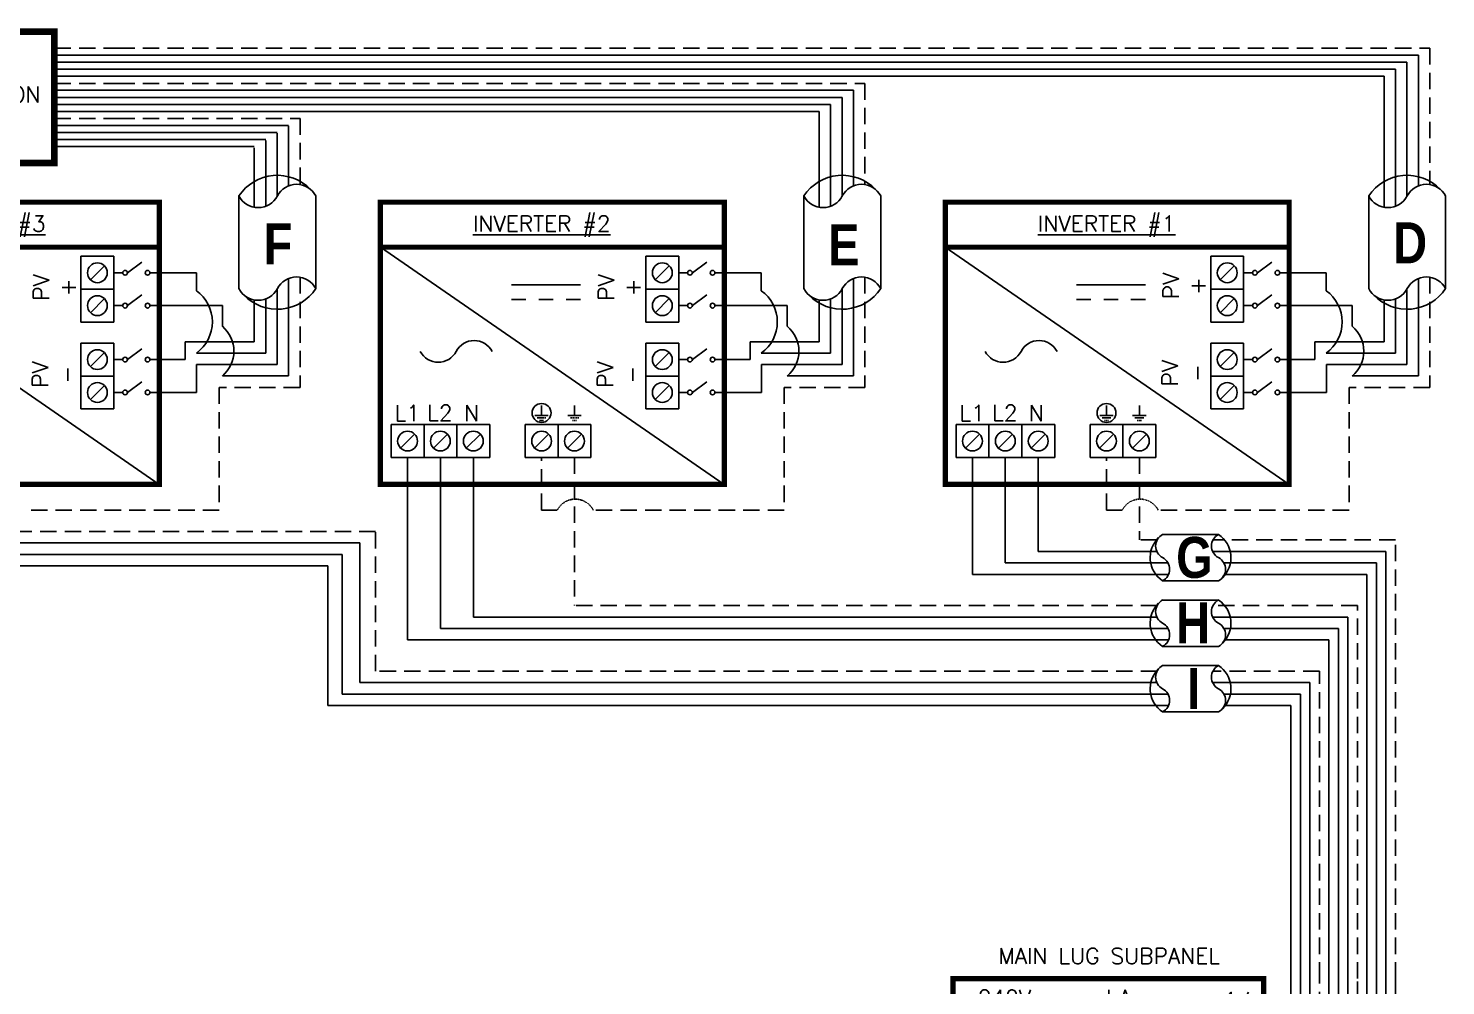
# Model space of a CAD drawing. Header units: feet. Extents: x 9659 to 10416, y 21611 to 22140.
# Drawn here: x 10088.9 to 10413.7, y 21896.1 to 22115.5 of the extents above; entities that cross this region are included whole.
import ezdxf

# ---------------------------------------------------------------- set-up
doc = ezdxf.new("R2010")
doc.units = ezdxf.units.FT
doc.header["$MEASUREMENT"] = 0
doc.linetypes.add('HIDDEN', pattern=[0.375, 0.25, -0.125])
for name, color, linetype in [('ONE LINE BLOCKS', 7, 'Continuous'), ('TABLES', 7, 'Continuous'), ('TEXT', 7, 'Continuous'), ('Z - TITLEBLOCK TXT', 7, 'Continuous')]:
    doc.layers.add(name, color=color, linetype=linetype)
doc.styles.add('ONE LINE TXT', font='techb___.ttf')
doc.styles.get("Standard").update_dxf_attribs({"font": 'simplex.shx'})

# ---------------------------------------------------------------- blocks, each defined once
blk = doc.blocks.new('6x6box')
at = {"lineweight": 50, "const_width": 1.53}
blk.add_lwpolyline([(30.1, 0), (0, 0), (0, 30.1), (30.1, 30.1)], close=True, dxfattribs=at)
at = {"color": 1, "insert": (15.24, 15.71), "char_height": 3.6576, "width": 0.4767, "attachment_point": 5}
blk.add_mtext('6"x6"  JUNCTION BOX  ', dxfattribs=at)
blk = doc.blocks.new('3inverterSub')
at = {"layer": 'ONE LINE BLOCKS', "linetype": 'Continuous'}
h = blk.add_hatch(color=1, dxfattribs=at)
h.dxf.hatch_style = 1
edge = h.paths.add_edge_path()
edge.add_arc((40.28, 75.29), 0.291, 0, 360)
h = blk.add_hatch(color=1, dxfattribs=at)
h.dxf.hatch_style = 1
edge = h.paths.add_edge_path()
edge.add_arc((46.96, 75.29), 0.291, 0, 360)
h = blk.add_hatch(color=1, dxfattribs=at)
h.dxf.hatch_style = 1
edge = h.paths.add_edge_path()
edge.add_arc((40.28, 71.91), 0.291, 0, 360)
h = blk.add_hatch(color=1, dxfattribs=at)
h.dxf.hatch_style = 1
edge = h.paths.add_edge_path()
edge.add_arc((46.96, 71.91), 0.291, 0, 360)
h = blk.add_hatch(color=1, dxfattribs=at)
h.dxf.hatch_style = 1
edge = h.paths.add_edge_path()
edge.add_arc((40.28, 60.73), 0.291, 0, 360)
h = blk.add_hatch(color=1, dxfattribs=at)
h.dxf.hatch_style = 1
edge = h.paths.add_edge_path()
edge.add_arc((46.96, 60.73), 0.291, 0, 360)
h = blk.add_hatch(color=1, dxfattribs=at)
h.dxf.hatch_style = 1
edge = h.paths.add_edge_path()
edge.add_arc((40.28, 57.35), 0.291, 0, 360)
h = blk.add_hatch(color=1, dxfattribs=at)
h.dxf.hatch_style = 1
edge = h.paths.add_edge_path()
edge.add_arc((46.96, 57.35), 0.291, 0, 360)
h = blk.add_hatch(color=1, dxfattribs=at)
h.dxf.hatch_style = 1
edge = h.paths.add_edge_path()
edge.add_arc((40.28, 46.17), 0.291, 0, 360)
h = blk.add_hatch(color=1, dxfattribs=at)
h.dxf.hatch_style = 1
edge = h.paths.add_edge_path()
edge.add_arc((46.96, 46.17), 0.291, 0, 360)
h = blk.add_hatch(color=1, dxfattribs=at)
h.dxf.hatch_style = 1
edge = h.paths.add_edge_path()
edge.add_arc((40.28, 42.79), 0.291, 0, 360)
h = blk.add_hatch(color=1, dxfattribs=at)
h.dxf.hatch_style = 1
edge = h.paths.add_edge_path()
edge.add_arc((46.96, 42.79), 0.291, 0, 360)
at = {"color": 7, "linetype": 'Continuous'}
for p, q in [((85.47, 91.47), (85.47, 75.29)), ((94.17, 91.47), (94.17, 60.73)), ((102.87, 91.47), (102.87, 46.17)), ((36.09, 75.29), (27.43, 75.29)), ((27.43, 75.29), (27.43, 60.73)), ((85.47, 75.29), (51.15, 75.29)), ((36.09, 60.73), (27.43, 60.73)), ((27.43, 60.73), (27.43, 46.17)), ((94.17, 60.73), (51.15, 60.73)), ((17.02, 46.17), (1.34, 46.17)), ((1.34, 46.17), (1.34, 9)), ((36.09, 46.17), (25.26, 46.17)), ((102.87, 46.17), (51.15, 46.17)), ((1.34, 9), (0, 9))]:
    blk.add_line(p, q, dxfattribs=at)
at = {"color": 10, "linetype": 'Continuous'}
for p, q in [((87.65, 91.47), (87.65, 71.91)), ((96.35, 91.47), (96.35, 57.35)), ((105.05, 91.47), (105.05, 42.79)), ((21.14, 57.35), (21.14, 71.91)), ((23.31, 71.91), (21.14, 71.91)), ((31.55, 71.91), (36.09, 71.91)), ((87.65, 71.91), (51.15, 71.91)), ((21.14, 42.79), (21.14, 57.35)), ((23.31, 57.35), (21.14, 57.35)), ((31.55, 57.35), (36.09, 57.35)), ((96.35, 57.35), (51.15, 57.35)), ((21.14, 42.79), (4.63, 42.79)), ((4.63, 6), (4.63, 42.79)), ((21.14, 42.79), (36.09, 42.79)), ((105.05, 42.79), (51.15, 42.79)), ((0, 6), (4.63, 6))]:
    blk.add_line(p, q, dxfattribs=at)
at = {"color": 253, "linetype": 'Continuous'}
for p, q in [((89.82, 91.47), (89.82, 62.22)), ((98.52, 91.47), (98.52, 47.66)), ((107.23, 91.47), (107.23, 23.41)), ((89.82, 53.66), (89.82, 48.33)), ((89.82, 39.78), (89.82, 32.11)), ((98.52, 39.1), (98.52, 27.76)), ((89.82, 32.11), (77.54, 32.11)), ((98.52, 27.76), (77.54, 27.76)), ((107.23, 23.41), (77.54, 23.41)), ((83.55, 10.36), (77.54, 10.36)), ((83.55, 3), (83.55, 10.36)), ((0, 3), (83.55, 3))]:
    blk.add_line(p, q, dxfattribs=at)
at = {"color": 10, "linetype": 'Continuous'}
for centre in [(27.43, 69.75), (27.43, 55.19)]:
    blk.add_arc(centre, 4.65, 27.6639, 152.3361, dxfattribs=at)
at = {"color": 253, "linetype": 'Continuous'}
for centre in [(93.4, 57.94), (93.4, 44.05), (102.1, 43.38)]:
    blk.add_arc(centre, 5.58, 129.9215, 230.0785, dxfattribs=at)
at = {"color": 7, "linetype": 'Continuous'}
blk.add_arc((21.14, 44.01), 4.65, 27.6639, 152.3361, dxfattribs=at)
at = {"layer": 'ONE LINE BLOCKS', "lineweight": 50}
blk.add_line((8.04, 82.77), (79.2, 82.77), dxfattribs=at)
at = {"layer": 'ONE LINE BLOCKS', "lineweight": 50, "const_width": 1.19}
blk.add_lwpolyline([(8.04, 6.01), (8.04, 91.47), (79.2, 91.47), (79.2, 6.01)], close=True, dxfattribs=at)
at = {"layer": 'TEXT', "color": 92, "linetype": 'HIDDEN', "ltscale": 15}
for p, q in [((92, 62.22), (92, 91.47)), ((100.7, 47.66), (100.7, 91.47)), ((109.4, -2.31), (109.4, 91.47)), ((92, 53.66), (92, 48.33)), ((92, 30.01), (92, 39.1)), ((100.7, 27.68), (100.7, 39.1)), ((14.31, 23.34), (48.52, 23.34)), ((48.52, 2.06), (48.52, 23.34)), ((14.31, 18.99), (45.6, 18.99)), ((45.6, -0.12), (45.6, 18.99)), ((92, 2.06), (92, 19.13)), ((100.7, -0.12), (100.7, 19.13)), ((14.31, 14.64), (43.39, 14.64)), ((43.39, -2.31), (43.39, 14.64)), ((22.14, 10.28), (14.31, 10.28)), ((22.14, 0), (22.14, 10.28)), ((0, 0), (22.14, 0)), ((48.52, 2.06), (92, 2.06)), ((43.39, -2.31), (109.4, -2.31)), ((45.6, -0.12), (100.7, -0.12))]:
    blk.add_line(p, q, dxfattribs=at)
at = {"layer": 'TEXT', "color": 92, "linetype": 'HIDDEN', "flags": 128}
for points in [[(17.42, 34.26), (17.42, 30.76)], [(15.08, 30.76), (19.76, 30.76)], [(18.95, 29.89), (15.89, 29.89)], [(18.13, 29.02), (16.7, 29.02)]]:
    blk.add_lwpolyline(points, dxfattribs=at)
at = {"layer": 'TEXT', "color": 92, "linetype": 'Continuous', "ltscale": 4}
for centre, radius, start, end in [((95.47, 57.94), 5.51, 129.059, 230.941), ((95.47, 44.05), 5.51, 129.059, 230.941), ((104.17, 43.38), 5.51, 129.059, 230.941), ((97.91, 24.57), 8.03, 137.3778, 222.6222), ((104.17, 23.41), 5.51, 129.059, 230.941)]:
    blk.add_arc(centre, radius, start, end, dxfattribs=at)
at = {"layer": 'Z - TITLEBLOCK TXT', "color": 1, "linetype": 'Continuous'}
for p, q in [((9.77, 7.69), (9.77, 34.63)), ((9.77, 34.63), (14.31, 34.63)), ((14.31, 34.63), (14.31, 7.69)), ((73, 7.76), (73, 34.71)), ((73, 34.71), (77.54, 34.71)), ((77.54, 34.71), (77.54, 7.76)), ((14.31, 7.69), (9.77, 7.69)), ((77.54, 7.76), (73, 7.76))]:
    blk.add_line(p, q, dxfattribs=at)
at = {"layer": 'Z - TITLEBLOCK TXT', "color": 4, "linetype": 'Continuous'}
for p, q in [((12.83, 32.82), (11.25, 31.25)), ((76.06, 32.9), (74.49, 31.32)), ((12.83, 28.47), (11.25, 26.9)), ((76.06, 28.54), (74.49, 26.97)), ((12.83, 24.12), (11.25, 22.55)), ((76.06, 24.19), (74.49, 22.62)), ((12.83, 19.77), (11.25, 18.2)), ((76.06, 19.84), (74.49, 18.27)), ((12.83, 15.42), (11.25, 13.85)), ((76.06, 15.49), (74.49, 13.92)), ((12.83, 11.07), (11.25, 9.5)), ((76.06, 11.14), (74.49, 9.57))]:
    blk.add_line(p, q, dxfattribs=at)
at = {"layer": 'Z - TITLEBLOCK TXT', "color": 1, "linetype": 'Continuous', "flags": 128}
for points in [[(36.09, 75.29), (40.28, 75.29)], [(36.09, 75.29), (40.28, 75.29)], [(46.96, 75.29), (51.15, 75.29)], [(36.09, 71.91), (40.28, 71.91)], [(36.09, 71.91), (40.28, 71.91)], [(46.96, 71.91), (51.15, 71.91)], [(36.09, 60.73), (40.28, 60.73)], [(36.09, 60.73), (40.28, 60.73)], [(46.96, 60.73), (51.15, 60.73)], [(36.09, 57.35), (40.28, 57.35)], [(36.09, 57.35), (40.28, 57.35)], [(46.96, 57.35), (51.15, 57.35)], [(36.09, 46.17), (40.28, 46.17)], [(36.09, 46.17), (40.28, 46.17)], [(46.96, 46.17), (51.15, 46.17)], [(36.09, 42.79), (40.28, 42.79)], [(36.09, 42.79), (40.28, 42.79)], [(46.96, 42.79), (51.15, 42.79)]]:
    blk.add_lwpolyline(points, dxfattribs=at)
at = {"layer": 'Z - TITLEBLOCK TXT', "color": 1, "linetype": 'Continuous'}
for centre in [(40.28, 75.29), (46.96, 75.29), (40.28, 71.91), (46.96, 71.91), (40.28, 60.73), (46.96, 60.73), (40.28, 57.35), (46.96, 57.35), (40.28, 46.17), (46.96, 46.17), (40.28, 42.79), (46.96, 42.79)]:
    blk.add_circle(centre, 0.291, dxfattribs=at)
at = {"layer": 'Z - TITLEBLOCK TXT', "color": 4, "linetype": 'Continuous'}
for centre in [(12.04, 32.04), (75.27, 32.11), (12.04, 27.69), (75.27, 27.76), (12.04, 23.34), (75.27, 23.41), (12.04, 18.99), (75.27, 19.06), (12.04, 14.64), (75.27, 14.71), (12.04, 10.28), (75.27, 10.36)]:
    blk.add_circle(centre, 1.11, dxfattribs=at)
at = {"layer": 'Z - TITLEBLOCK TXT', "color": 1, "linetype": 'Continuous'}
for centre in [(43.62, 74.09), (43.62, 70.71), (43.62, 59.53), (43.62, 56.15), (43.62, 44.97), (43.62, 41.59)]:
    blk.add_arc(centre, 3.93, 40.3392, 139.6608, dxfattribs=at)
at = {"layer": 'TABLES', "color": 1, "linetype": 'Continuous'}
for s, p in [('2p3A', (35.59, 66.67)), ('2p2A', (35.59, 52.11)), ('2p1A', (35.93, 37.55))]:
    blk.add_text(s, height=3.658, dxfattribs=at).set_placement(p)
at = {"layer": 'TABLES', "color": 4, "linetype": 'Continuous'}
blk.add_text('ISOLATED NEUTRAL', height=1.8743, rotation=90, dxfattribs=at).set_placement((72.35, 8.12))
at = {"layer": 'TEXT', "color": 1, "attachment_point": 5}
for s, width, gutter_width, insert, char_height in [('MAIN LUG SUBPANEL ', 62.3984, 7.17, (43.82, 96.65), 3.6576), ('240V', 0.1481, 0.75, (19.83, 87.03), 3.658), ('subA', 0.1481, 0.75, (43.21, 87.03), 3.658), ('1∅', 0.1481, 0.75, (73.19, 86.51), 3.658)]:
    blk.add_mtext_dynamic_manual_height_columns(s, width=width, gutter_width=gutter_width, heights=[0], dxfattribs=dict(at, insert=insert, char_height=char_height))

msp = doc.modelspace()

# ---------------------------------------------------------------- linework, layer by layer
at = {"color": 92, "linetype": 'HIDDEN', "ltscale": 15}
for p, q in [((10094.92, 22110.95), (10109.56, 22110.95)), ((10109.56, 22110.95), (10410.04, 22110.95)), ((10410.04, 22110.95), (10410.04, 22079.72)), ((10094.92, 22102.91), (10109.56, 22102.91)), ((10109.56, 22102.91), (10280.61, 22102.91)), ((10280.61, 22102.91), (10280.61, 22079.72)), ((10094.92, 22094.87), (10109.56, 22094.87)), ((10109.56, 22094.87), (10151.18, 22094.87)), ((10151.18, 22094.87), (10151.18, 22079.72)), ((10151.18, 22058.47), (10151.18, 22033.22)), ((10280.61, 22058.47), (10280.61, 22033.22)), ((10410.04, 22058.47), (10410.04, 22033.22)), ((10151.18, 22033.22), (10132.67, 22033.22)), ((10132.67, 22033.22), (10132.67, 22005.14)), ((10280.61, 22033.22), (10262.1, 22033.22)), ((10262.1, 22033.22), (10262.1, 22005.14)), ((10410.04, 22033.22), (10391.53, 22033.22)), ((10391.53, 22033.22), (10391.53, 22005.14)), ((10206.53, 22005.14), (10206.53, 22017.18)), ((10214.06, 22017.18), (10214.06, 21983.25)), ((10335.96, 22005.14), (10335.96, 22017.18)), ((10343.49, 22017.18), (10343.49, 21998.27)), ((10132.67, 22005.14), (10088.93, 22005.14)), ((10206.53, 22005.14), (10210.13, 22005.14)), ((10262.1, 22005.14), (10218.37, 22005.14)), ((10335.96, 22005.14), (10339.56, 22005.14)), ((10391.53, 22005.14), (10347.8, 22005.14)), ((10168.51, 22000.21), (10084.63, 22000.21)), ((10168.51, 21968.22), (10168.51, 22000.21)), ((10347.55, 21998.27), (10343.49, 21998.27)), ((10402.15, 21998.27), (10360.36, 21998.27)), ((10402.15, 21897.77), (10402.15, 21998.27)), ((10347.55, 21983.25), (10214.06, 21983.25)), ((10393.45, 21983.25), (10360.36, 21983.25)), ((10393.45, 21897.77), (10393.45, 21983.25)), ((10347.55, 21968.22), (10168.51, 21968.22)), ((10384.75, 21968.22), (10360.36, 21968.22)), ((10384.75, 21897.77), (10384.75, 21968.22))]:
    msp.add_line(p, q, dxfattribs=at)
at = {"color": 7, "linetype": 'Continuous'}
for p, q in [((10094.92, 22109.34), (10109.56, 22109.34)), ((10109.56, 22109.34), (10407.42, 22109.34)), ((10407.42, 22109.34), (10407.42, 22079.42)), ((10094.92, 22106.13), (10109.56, 22106.13)), ((10109.56, 22106.13), (10402.18, 22106.13)), ((10402.18, 22106.13), (10402.18, 22074.76)), ((10094.92, 22101.31), (10109.56, 22101.31)), ((10109.56, 22101.31), (10277.99, 22101.31)), ((10277.99, 22101.31), (10277.99, 22079.42)), ((10094.92, 22098.09), (10109.56, 22098.09)), ((10109.56, 22098.09), (10272.75, 22098.09)), ((10272.75, 22098.09), (10272.75, 22074.76)), ((10094.92, 22093.26), (10109.56, 22093.26)), ((10109.56, 22093.26), (10148.56, 22093.26)), ((10148.56, 22093.18), (10148.56, 22079.42)), ((10094.92, 22090.05), (10109.56, 22090.05)), ((10109.56, 22090.05), (10143.31, 22090.05)), ((10143.31, 22089.79), (10143.31, 22074.76)), ((10137.18, 22077.11), (10137.18, 22055.87)), ((10154.81, 22055.87), (10154.81, 22077.11)), ((10266.61, 22077.11), (10266.61, 22055.87)), ((10284.24, 22055.87), (10284.24, 22077.11)), ((10396.04, 22077.11), (10396.04, 22055.87)), ((10413.67, 22055.87), (10413.67, 22077.11)), ((10118.94, 22011.01), (10040.17, 22065.38)), ((10248.38, 22011.01), (10169.6, 22065.38)), ((10377.81, 22011.01), (10299.03, 22065.38)), ((10127.43, 22059.5), (10116.8, 22059.5)), ((10127.43, 22055.39), (10127.43, 22059.5)), ((10256.86, 22059.5), (10246.23, 22059.5)), ((10256.86, 22055.39), (10256.86, 22059.5)), ((10386.29, 22059.5), (10375.66, 22059.5)), ((10386.29, 22055.39), (10386.29, 22059.5)), ((10148.56, 22058.18), (10148.56, 22035.85)), ((10215.42, 22056.77), (10199.66, 22056.77)), ((10277.99, 22058.18), (10277.99, 22035.85)), ((10344.86, 22056.77), (10329.09, 22056.77)), ((10407.42, 22058.18), (10407.42, 22035.85)), ((10143.31, 22053.51), (10143.31, 22041.09)), ((10202.95, 22053.36), (10199.66, 22053.36)), ((10209.19, 22053.36), (10205.89, 22053.36)), ((10215.42, 22053.36), (10212.13, 22053.36)), ((10272.75, 22053.51), (10272.75, 22041.09)), ((10332.38, 22053.36), (10329.09, 22053.36)), ((10338.62, 22053.36), (10335.33, 22053.36)), ((10344.86, 22053.36), (10341.56, 22053.36)), ((10402.18, 22053.51), (10402.18, 22041.09)), ((10133.39, 22051.97), (10116.8, 22051.97)), ((10133.39, 22047.24), (10133.39, 22051.97)), ((10262.82, 22051.97), (10246.23, 22051.97)), ((10262.82, 22047.24), (10262.82, 22051.97)), ((10392.25, 22051.97), (10375.66, 22051.97)), ((10392.25, 22047.24), (10392.25, 22051.97)), ((10143.31, 22041.09), (10127.43, 22041.09)), ((10272.75, 22041.09), (10256.86, 22041.09)), ((10402.18, 22041.09), (10386.29, 22041.09)), ((10148.56, 22035.85), (10133.39, 22035.85)), ((10277.99, 22035.85), (10262.82, 22035.85)), ((10407.42, 22035.85), (10392.25, 22035.85)), ((10175.82, 22017.18), (10175.82, 21975.36)), ((10305.25, 22017.18), (10305.25, 21990.38)), ((10361.63, 21999.54), (10348.81, 21999.54)), ((10157.58, 21992.32), (10046.39, 21992.32)), ((10157.58, 21960.33), (10157.58, 21992.32)), ((10305.25, 21990.38), (10350.18, 21990.38)), ((10348.81, 21988.91), (10361.63, 21988.91)), ((10362.99, 21990.38), (10395.63, 21990.38)), ((10395.63, 21990.38), (10395.63, 21897.77)), ((10361.63, 21984.51), (10348.81, 21984.51)), ((10175.82, 21975.36), (10350.18, 21975.36)), ((10362.99, 21975.36), (10386.93, 21975.36)), ((10386.93, 21975.36), (10386.93, 21897.77)), ((10348.81, 21973.88), (10361.63, 21973.88)), ((10361.63, 21969.49), (10348.81, 21969.49)), ((10157.58, 21960.33), (10350.18, 21960.33)), ((10348.81, 21958.86), (10361.63, 21958.86)), ((10362.99, 21960.33), (10378.22, 21960.33)), ((10378.22, 21960.33), (10378.22, 21897.77))]:
    msp.add_line(p, q, dxfattribs=at)
at = {"color": 253, "linetype": 'Continuous'}
for p, q in [((10094.92, 22107.74), (10109.56, 22107.74)), ((10109.56, 22107.74), (10404.8, 22107.74)), ((10404.8, 22107.74), (10404.8, 22077.01)), ((10094.92, 22104.52), (10109.56, 22104.52)), ((10109.56, 22104.52), (10399.56, 22104.52)), ((10399.56, 22104.52), (10399.56, 22074.53)), ((10094.92, 22099.7), (10109.56, 22099.7)), ((10109.56, 22099.7), (10275.37, 22099.7)), ((10275.37, 22099.7), (10275.37, 22077.01)), ((10094.92, 22096.48), (10109.56, 22096.48)), ((10109.56, 22096.48), (10270.12, 22096.48)), ((10270.12, 22096.48), (10270.12, 22074.53)), ((10094.92, 22091.65), (10109.56, 22091.65)), ((10109.56, 22091.65), (10145.94, 22091.65)), ((10094.92, 22088.43), (10109.56, 22088.44)), ((10109.56, 22088.43), (10140.69, 22088.44)), ((10145.94, 22091.48), (10145.94, 22077.01)), ((10140.69, 22088.1), (10140.69, 22074.53)), ((10140.69, 22053.28), (10140.69, 22043.71)), ((10145.94, 22055.77), (10145.94, 22038.47)), ((10270.12, 22053.28), (10270.12, 22043.71)), ((10275.37, 22055.77), (10275.37, 22038.47)), ((10399.56, 22053.28), (10399.56, 22043.71)), ((10404.8, 22055.77), (10404.8, 22038.47)), ((10140.69, 22043.71), (10124.86, 22043.71)), ((10124.86, 22043.71), (10124.86, 22039.6)), ((10270.12, 22043.71), (10254.29, 22043.71)), ((10254.29, 22043.71), (10254.29, 22039.6)), ((10399.56, 22043.71), (10383.72, 22043.71)), ((10383.72, 22043.71), (10383.72, 22039.6)), ((10124.86, 22039.6), (10116.8, 22039.6)), ((10145.94, 22038.47), (10127.48, 22038.47)), ((10127.48, 22038.47), (10127.48, 22032.07)), ((10254.29, 22039.6), (10246.23, 22039.6)), ((10275.37, 22038.47), (10256.91, 22038.47)), ((10256.91, 22038.47), (10256.91, 22032.07)), ((10383.72, 22039.6), (10375.66, 22039.6)), ((10404.8, 22038.47), (10386.34, 22038.47)), ((10386.34, 22038.47), (10386.34, 22032.07)), ((10127.48, 22032.07), (10116.8, 22032.07)), ((10256.91, 22032.07), (10246.23, 22032.07)), ((10386.34, 22032.07), (10375.66, 22032.07)), ((10190.89, 22017.18), (10190.89, 21980.62)), ((10320.32, 22017.18), (10320.32, 21995.64)), ((10164.86, 21997.58), (10061.46, 21997.58)), ((10164.86, 21965.59), (10164.86, 21997.58)), ((10320.32, 21995.64), (10347.47, 21995.64)), ((10360.29, 21995.64), (10399.98, 21995.64)), ((10399.98, 21897.77), (10399.98, 21995.64)), ((10190.89, 21980.62), (10347.47, 21980.62)), ((10360.29, 21980.62), (10391.28, 21980.62)), ((10391.28, 21980.62), (10391.28, 21897.77)), ((10164.86, 21965.59), (10347.47, 21965.59)), ((10360.29, 21965.59), (10382.57, 21965.59)), ((10382.57, 21965.59), (10382.57, 21897.77))]:
    msp.add_line(p, q, dxfattribs=at)
at = {"color": 1, "linetype": 'Continuous'}
for p, q in [((10100.99, 22048.2), (10100.99, 22063.27)), ((10100.99, 22063.27), (10108.52, 22063.27)), ((10100.99, 22048.2), (10100.99, 22063.27)), ((10108.52, 22063.27), (10108.52, 22048.2)), ((10108.52, 22063.27), (10108.52, 22055.73)), ((10230.42, 22048.2), (10230.42, 22063.27)), ((10230.42, 22063.27), (10237.95, 22063.27)), ((10230.42, 22048.2), (10230.42, 22063.27)), ((10237.95, 22063.27), (10237.95, 22048.2)), ((10237.95, 22063.27), (10237.95, 22055.73)), ((10359.85, 22048.2), (10359.85, 22063.27)), ((10359.85, 22063.27), (10367.38, 22063.27)), ((10359.85, 22048.2), (10359.85, 22063.27)), ((10367.38, 22063.27), (10367.38, 22048.2)), ((10367.38, 22063.27), (10367.38, 22055.73)), ((10108.52, 22059.5), (10110.56, 22059.5)), ((10114.95, 22061.96), (10111.69, 22059.52)), ((10237.95, 22059.5), (10239.99, 22059.5)), ((10244.38, 22061.96), (10241.12, 22059.52)), ((10367.38, 22059.5), (10369.42, 22059.5)), ((10373.81, 22061.96), (10370.55, 22059.52)), ((10108.52, 22055.73), (10100.99, 22055.73)), ((10114.95, 22054.43), (10111.69, 22051.98)), ((10237.95, 22055.73), (10230.42, 22055.73)), ((10244.38, 22054.43), (10241.12, 22051.98)), ((10367.38, 22055.73), (10359.85, 22055.73)), ((10373.81, 22054.43), (10370.55, 22051.98)), ((10108.52, 22051.97), (10110.56, 22051.97)), ((10237.95, 22051.97), (10239.99, 22051.97)), ((10367.38, 22051.97), (10369.42, 22051.97)), ((10108.52, 22048.2), (10100.99, 22048.2)), ((10237.95, 22048.2), (10230.42, 22048.2)), ((10367.38, 22048.2), (10359.85, 22048.2)), ((10100.99, 22028.3), (10100.99, 22043.37)), ((10100.99, 22043.37), (10108.52, 22043.37)), ((10108.52, 22043.37), (10108.52, 22035.84)), ((10230.42, 22028.3), (10230.42, 22043.37)), ((10230.42, 22043.37), (10237.95, 22043.37)), ((10237.95, 22043.37), (10237.95, 22035.84)), ((10359.85, 22028.3), (10359.85, 22043.37)), ((10359.85, 22043.37), (10367.38, 22043.37)), ((10367.38, 22043.37), (10367.38, 22035.84)), ((10114.95, 22042.07), (10111.69, 22039.62)), ((10244.38, 22042.07), (10241.12, 22039.62)), ((10373.81, 22042.07), (10370.55, 22039.62)), ((10108.52, 22039.6), (10110.56, 22039.6)), ((10237.95, 22039.6), (10239.99, 22039.6)), ((10367.38, 22039.6), (10369.42, 22039.6)), ((10108.52, 22035.84), (10100.99, 22035.84)), ((10108.52, 22035.84), (10108.52, 22028.3)), ((10114.95, 22034.53), (10111.69, 22032.09)), ((10237.95, 22035.84), (10230.42, 22035.84)), ((10237.95, 22035.84), (10237.95, 22028.3)), ((10244.38, 22034.53), (10241.12, 22032.09)), ((10367.38, 22035.84), (10359.85, 22035.84)), ((10367.38, 22035.84), (10367.38, 22028.3)), ((10373.81, 22034.53), (10370.55, 22032.09)), ((10108.52, 22032.07), (10110.56, 22032.07)), ((10237.95, 22032.07), (10239.99, 22032.07)), ((10367.38, 22032.07), (10369.42, 22032.07)), ((10108.52, 22028.3), (10100.99, 22028.3)), ((10237.95, 22028.3), (10230.42, 22028.3)), ((10367.38, 22028.3), (10359.85, 22028.3)), ((10172.05, 22024.71), (10187.12, 22024.71)), ((10172.05, 22017.18), (10172.05, 22024.71)), ((10172.05, 22024.71), (10179.59, 22024.71)), ((10179.59, 22024.71), (10179.59, 22017.18)), ((10187.12, 22024.71), (10187.12, 22017.18)), ((10187.12, 22024.71), (10194.66, 22024.71)), ((10194.66, 22024.71), (10194.66, 22017.18)), ((10202.76, 22024.71), (10217.83, 22024.71)), ((10202.76, 22017.18), (10202.76, 22024.71)), ((10202.76, 22024.71), (10210.29, 22024.71)), ((10210.29, 22024.71), (10210.29, 22017.18)), ((10217.83, 22024.71), (10217.83, 22017.18)), ((10301.48, 22024.71), (10316.55, 22024.71)), ((10301.48, 22017.18), (10301.48, 22024.71)), ((10301.48, 22024.71), (10309.02, 22024.71)), ((10309.02, 22024.71), (10309.02, 22017.18)), ((10316.55, 22024.71), (10316.55, 22017.18)), ((10316.55, 22024.71), (10324.09, 22024.71)), ((10324.09, 22024.71), (10324.09, 22017.18)), ((10332.19, 22024.71), (10347.26, 22024.71)), ((10332.19, 22017.18), (10332.19, 22024.71)), ((10332.19, 22024.71), (10339.72, 22024.71)), ((10339.72, 22024.71), (10339.72, 22017.18)), ((10347.26, 22024.71), (10347.26, 22017.18)), ((10187.12, 22017.18), (10172.05, 22017.18)), ((10187.12, 22017.18), (10194.66, 22017.18)), ((10217.83, 22017.18), (10202.76, 22017.18)), ((10316.55, 22017.18), (10301.48, 22017.18)), ((10316.55, 22017.18), (10324.09, 22017.18)), ((10347.26, 22017.18), (10332.19, 22017.18))]:
    msp.add_line(p, q, dxfattribs=at)
at = {"color": 4, "linetype": 'Continuous'}
for p, q in [((10106.36, 22061.11), (10103.15, 22057.89)), ((10235.79, 22061.11), (10232.58, 22057.89)), ((10365.22, 22061.11), (10362.01, 22057.89)), ((10106.36, 22053.57), (10103.15, 22050.36)), ((10235.79, 22053.57), (10232.58, 22050.36)), ((10365.22, 22053.57), (10362.01, 22050.36)), ((10106.36, 22041.21), (10103.15, 22038)), ((10235.79, 22041.21), (10232.58, 22038)), ((10365.22, 22041.21), (10362.01, 22038)), ((10106.36, 22033.68), (10103.15, 22030.46)), ((10235.79, 22033.68), (10232.58, 22030.46)), ((10365.22, 22033.68), (10362.01, 22030.46)), ((10177.43, 22022.55), (10174.21, 22019.34)), ((10184.96, 22022.55), (10181.75, 22019.34)), ((10192.5, 22022.55), (10189.28, 22019.34)), ((10208.13, 22022.55), (10204.92, 22019.34)), ((10215.67, 22022.55), (10212.45, 22019.34)), ((10306.86, 22022.55), (10303.64, 22019.34)), ((10314.39, 22022.55), (10311.18, 22019.34)), ((10321.93, 22022.55), (10318.71, 22019.34)), ((10337.56, 22022.55), (10334.35, 22019.34)), ((10345.1, 22022.55), (10341.88, 22019.34))]:
    msp.add_line(p, q, dxfattribs=at)
at = {"color": 10, "linetype": 'Continuous'}
for p, q in [((10183.35, 22017.18), (10183.35, 21977.99)), ((10312.78, 22017.18), (10312.78, 21993.01)), ((10160.8, 21994.95), (10053.92, 21994.95)), ((10160.8, 21962.96), (10160.8, 21994.95)), ((10312.78, 21993.01), (10350.05, 21993.01)), ((10362.86, 21993.01), (10397.8, 21993.01)), ((10397.8, 21993.01), (10397.8, 21897.77)), ((10183.35, 21977.99), (10350.05, 21977.99)), ((10362.86, 21977.99), (10389.1, 21977.99)), ((10389.1, 21977.99), (10389.1, 21897.77)), ((10160.8, 21962.96), (10350.05, 21962.96)), ((10362.86, 21962.96), (10380.4, 21962.96)), ((10380.4, 21962.96), (10380.4, 21897.77))]:
    msp.add_line(p, q, dxfattribs=at)
at = {"lineweight": 50, "const_width": 1.19}
for points in [[(10040.17, 22011.01), (10040.17, 22075.67), (10118.94, 22075.67), (10118.94, 22011.01)], [(10040.17, 22065.38), (10040.17, 22075.67), (10118.94, 22075.67), (10118.94, 22065.38)], [(10169.6, 22011.01), (10169.6, 22075.67), (10248.38, 22075.67), (10248.38, 22011.01)], [(10169.6, 22065.38), (10169.6, 22075.67), (10248.38, 22075.67), (10248.38, 22065.38)], [(10299.03, 22011.01), (10299.03, 22075.67), (10377.81, 22075.67), (10377.81, 22011.01)], [(10299.03, 22065.38), (10299.03, 22075.67), (10377.81, 22075.67), (10377.81, 22065.38)]]:
    msp.add_lwpolyline(points, close=True, dxfattribs=at)
at = {"color": 92, "linetype": 'Continuous', "flags": 128}
for points in [[(10204.99, 22026.82), (10208.06, 22026.82)], [(10206.53, 22029.12), (10206.52, 22026.82)], [(10212.52, 22026.82), (10215.59, 22026.82)], [(10214.06, 22029.12), (10214.06, 22026.82)], [(10334.42, 22026.82), (10337.49, 22026.82)], [(10335.96, 22029.12), (10335.96, 22026.82)], [(10341.95, 22026.82), (10345.03, 22026.82)], [(10343.49, 22029.12), (10343.49, 22026.82)], [(10336.96, 22026.25), (10334.95, 22026.25)], [(10344.49, 22026.25), (10342.49, 22026.25)]]:
    msp.add_lwpolyline(points, dxfattribs=at)
at = {"color": 92, "linetype": 'HIDDEN', "flags": 128}
for points in [[(10207.53, 22026.25), (10205.52, 22026.25)], [(10207, 22025.68), (10206.05, 22025.68)], [(10215.06, 22026.25), (10213.06, 22026.25)], [(10214.53, 22025.68), (10213.59, 22025.68)], [(10336.43, 22025.68), (10335.48, 22025.68)], [(10343.96, 22025.68), (10343.02, 22025.68)]]:
    msp.add_lwpolyline(points, dxfattribs=at)
at = {"color": 4, "linetype": 'Continuous'}
for centre in [(10104.75, 22059.5), (10234.19, 22059.5), (10363.62, 22059.5), (10104.75, 22051.97), (10234.19, 22051.97), (10363.62, 22051.97), (10104.75, 22039.6), (10234.19, 22039.6), (10363.62, 22039.6), (10104.75, 22032.07), (10234.19, 22032.07), (10363.62, 22032.07), (10175.82, 22020.94), (10183.35, 22020.94), (10190.89, 22020.94), (10206.53, 22020.94), (10214.06, 22020.94), (10305.25, 22020.94), (10312.78, 22020.94), (10320.32, 22020.94), (10335.96, 22020.94), (10343.49, 22020.94)]:
    msp.add_circle(centre, 2.27, dxfattribs=at)
at = {"color": 1, "linetype": 'Continuous'}
for centre in [(10111.1, 22059.5), (10116.26, 22059.5), (10240.53, 22059.5), (10245.69, 22059.5), (10369.96, 22059.5), (10375.12, 22059.5), (10111.1, 22051.97), (10116.26, 22051.97), (10240.53, 22051.97), (10245.69, 22051.97), (10369.96, 22051.97), (10375.12, 22051.97), (10111.1, 22039.6), (10116.26, 22039.6), (10240.53, 22039.6), (10245.69, 22039.6), (10369.96, 22039.6), (10375.12, 22039.6), (10111.1, 22032.07), (10116.26, 22032.07), (10240.53, 22032.07), (10245.69, 22032.07), (10369.96, 22032.07), (10375.12, 22032.07)]:
    msp.add_circle(centre, 0.541, dxfattribs=at)
at = {"color": 92, "linetype": 'Continuous'}
for centre in [(10206.53, 22027.38), (10335.96, 22027.38)]:
    msp.add_circle(centre, 2.17, dxfattribs=at)
at = {"color": 7, "linetype": 'Continuous'}
for centre, radius, start, end in [((10145.99, 22071.26), 10.58, 43.9732, 146.4265), ((10275.42, 22071.26), 10.58, 43.9732, 146.4265), ((10404.85, 22071.26), 10.58, 43.9732, 146.4265), ((10145.99, 22061.72), 10.58, 223.9732, 326.4265), ((10275.42, 22061.72), 10.58, 223.9732, 326.4265), ((10404.85, 22061.72), 10.58, 223.9732, 326.4265), ((10352.34, 21994.22), 6.38, 133.9732, 236.4265), ((10358.1, 21994.22), 6.38, 313.9732, 56.4265), ((10358.1, 21979.2), 6.38, 313.9732, 56.4265), ((10352.34, 21979.2), 6.38, 133.9732, 236.4265), ((10352.34, 21964.17), 6.38, 133.9732, 236.4265), ((10358.1, 21964.17), 6.38, 313.9732, 56.4265)]:
    msp.add_arc(centre, radius, start, end, dxfattribs=at)
at = {"linetype": 'Continuous'}
for centre, radius, start, end in [((10150.4, 22074.8), 4.98, 27.6639, 152.3361), ((10279.83, 22074.8), 4.98, 27.6639, 152.3361), ((10409.26, 22074.8), 4.98, 27.6639, 152.3361), ((10141.58, 22079.42), 4.98, 207.6639, 332.3361), ((10271.02, 22079.42), 4.98, 207.6639, 332.3361), ((10400.45, 22079.42), 4.98, 207.6639, 332.3361), ((10150.4, 22053.56), 4.98, 27.6639, 152.3361), ((10279.83, 22053.56), 4.98, 27.6639, 152.3361), ((10409.26, 22053.56), 4.98, 27.6639, 152.3361), ((10122.3, 22048.24), 8.8, 305.6505, 54.3495), ((10141.58, 22058.18), 4.98, 207.6639, 332.3361), ((10251.73, 22048.24), 8.8, 305.6505, 54.3495), ((10271.02, 22058.18), 4.98, 207.6639, 332.3361), ((10381.16, 22048.24), 8.8, 305.6505, 54.3495), ((10400.45, 22058.18), 4.98, 207.6639, 332.3361), ((10128.62, 22041.54), 7.43, 309.9338, 50.0662), ((10258.05, 22041.54), 7.43, 309.9338, 50.0662), ((10387.48, 22041.54), 7.43, 309.9338, 50.0662), ((10191.08, 22039.32), 4.65, 27.6639, 152.3361), ((10320.51, 22039.32), 4.65, 27.6639, 152.3361), ((10182.84, 22043.64), 4.65, 207.6639, 332.3361), ((10312.27, 22043.64), 4.65, 207.6639, 332.3361), ((10350.21, 21996.88), 3, 117.6639, 242.3361), ((10363.02, 21996.88), 3, 117.6639, 242.3361), ((10347.42, 21991.57), 3, 297.6639, 62.3361), ((10360.23, 21991.57), 3, 297.6639, 62.3361), ((10350.21, 21981.86), 3, 117.6639, 242.3361), ((10363.02, 21981.86), 3, 117.6639, 242.3361), ((10347.42, 21976.54), 3, 297.6639, 62.3361), ((10360.23, 21976.54), 3, 297.6639, 62.3361), ((10350.21, 21966.83), 3, 117.6639, 242.3361), ((10363.02, 21966.83), 3, 117.6639, 242.3361), ((10347.42, 21961.52), 3, 297.6639, 62.3361), ((10360.23, 21961.52), 3, 297.6639, 62.3361)]:
    msp.add_arc(centre, radius, start, end, dxfattribs=at)
at = {"color": 92, "linetype": 'HIDDEN', "ltscale": 0.3}
for centre in [(10214.25, 22002.98), (10343.68, 22002.98)]:
    msp.add_arc(centre, 4.65, 27.6639, 152.3361, dxfattribs=at)

# ---------------------------------------------------------------- block references
at = {"color": 7}
for name, p in [('6x6box', (10064.82, 22084.65)), ('3inverterSub', (10292.75, 21806.29))]:
    msp.add_blockref(name, p, dxfattribs=at)

# ---------------------------------------------------------------- texts
at = {"color": 1, "linetype": 'Continuous'}
for s, p in [('%%UINVERTER #3', (10061.38, 22068.93)), ('%%UINVERTER #2', (10190.81, 22068.93)), ('%%UINVERTER #1', (10320.24, 22068.93))]:
    msp.add_text(s, height=3.6576, dxfattribs=at).set_placement(p)
at = {"color": 1, "linetype": 'Continuous', "char_height": 9.3833, "attachment_point": 1, "style": 'ONE LINE TXT'}
for s, heights, insert in [('{\\W1;\\C256;F}', [0], (10142.84, 22070.81)), ('{\\W1;\\C256;E}', [0], (10272.19, 22070.59)), ('{\\W1;\\C256;D}', [0], (10401.66, 22071.07)), ('{\\W1;\\C256;G}', [9.56], (10351.92, 21998.97)), ('{\\W1;\\C256;H}', [0], (10351.92, 21983.95)), ('{\\W1;\\C256;I}', [0], (10354.45, 21968.93))]:
    msp.add_mtext_dynamic_manual_height_columns(s, width=0.1385, gutter_width=2.13, heights=heights, dxfattribs=dict(at, insert=insert))
at = {"color": 1, "char_height": 3.658, "attachment_point": 5, "rotation": 90}
for s, width, insert in [('PV +', 2.8378, (10353.78, 22056.48)), ('PV +', 2.8378, (10094.91, 22056.14)), ('PV +', 2.8378, (10224.35, 22056.14)), ('PV -', 2.8013, (10094.69, 22036.17)), ('PV -', 2.8013, (10224.12, 22036.17)), ('PV -', 2.8013, (10353.55, 22036.51))]:
    msp.add_mtext_dynamic_manual_height_columns(s, width=width, gutter_width=0.75, heights=[0], dxfattribs=dict(at, insert=insert))
at = {"color": 1, "attachment_point": 5}
for s, insert, char_height in [('L1', (10175.76, 22027.35), 3.658), ('L2', (10183.23, 22027.38), 3.658), ('N', (10190.48, 22027.33), 3.66), ('L1', (10305.19, 22027.35), 3.658), ('L2', (10312.66, 22027.38), 3.658), ('N', (10319.91, 22027.33), 3.66)]:
    msp.add_mtext_dynamic_manual_height_columns(s, width=0.1481, gutter_width=0.75, heights=[0], dxfattribs=dict(at, insert=insert, char_height=char_height))

doc.saveas('drawing.dxf')
